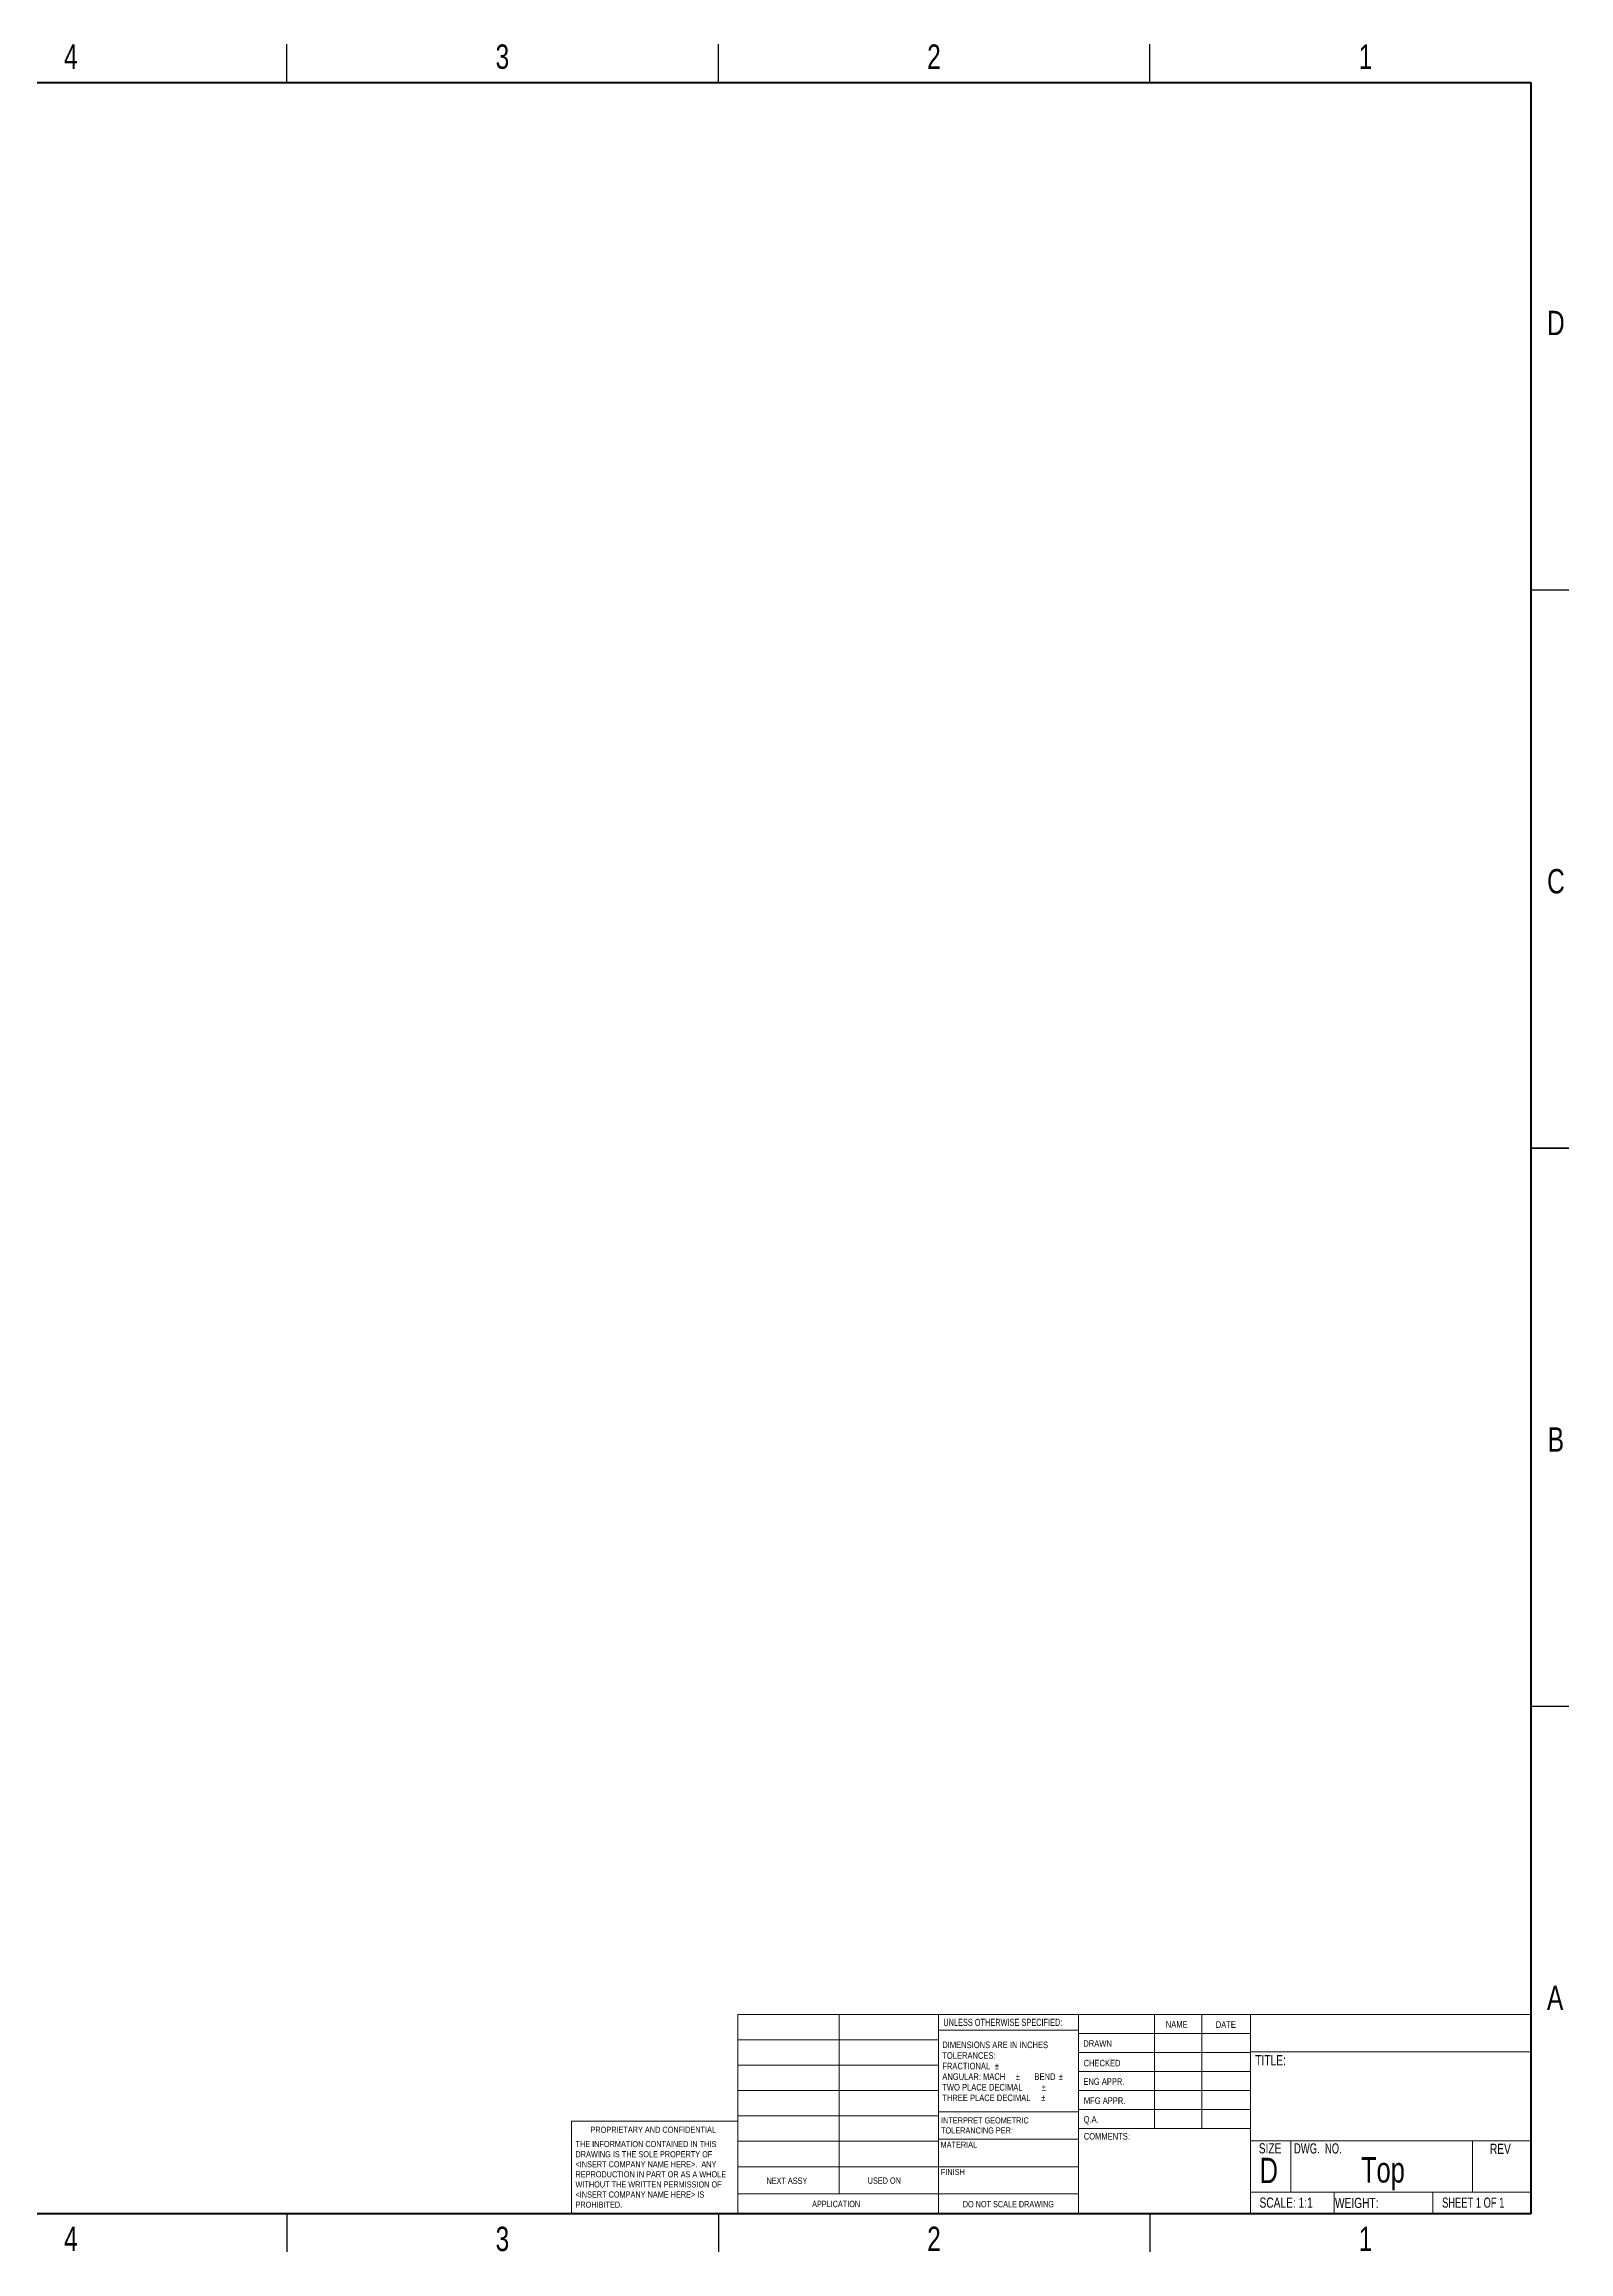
# Model space of a CAD drawing. Header units: inches. Extents: x 0 to 33.9, y 0 to 21.9.
# Drawn here: x 18.86 to 33.87, y 0.12 to 21.88 of the extents above; entities that cross this region are included whole.
import ezdxf

# ---------------------------------------------------------------- set-up
doc = ezdxf.new("R2010")
doc.units = ezdxf.units.IN
doc.header["$MEASUREMENT"] = 0
doc.styles.add('SLDTEXTSTYLE0', font='TXT', dxfattribs={"width": 0.75})
doc.styles.add('SLDTEXTSTYLE1', font='TXT', dxfattribs={"width": 0.6875})
doc.styles.add('SLDTEXTSTYLE2', font='TXT', dxfattribs={"width": 0.694444})

msp = doc.modelspace()

# ---------------------------------------------------------------- linework, layer by layer
at = {"color": 7, "linetype": 'Continuous', "lineweight": 25}
for p, q in [((21.25, 21.5), (21.25, 21.875)), ((25.5, 21.5), (25.5, 21.875)), ((29.75, 21.5), (29.75, 21.875)), ((33.5, 16.5), (33.875, 16.5)), ((33.875, 11), (33.5, 11)), ((33.5, 11), (33.875, 11)), ((33.5, 5.5), (33.875, 5.5)), ((21.25, 0.5), (21.25, 0.125)), ((25.5, 0.5), (25.5, 0.125)), ((29.75, 0.5), (29.75, 0.125))]:
    msp.add_line(p, q, dxfattribs=at)
at = {"color": 7, "linetype": 'Continuous', "lineweight": 50}
for p, q in [((0.5, 21.5), (33.5, 21.5)), ((33.5, 21.5), (33.5, 0.5)), ((33.5, 0.5), (0.5, 0.5))]:
    msp.add_line(p, q, dxfattribs=at)
at = {"color": 7, "linetype": 'Continuous', "lineweight": 18}
for p, q in [((25.691, 2.464), (33.5, 2.464)), ((25.691, 0.5), (25.691, 2.464)), ((26.689, 2.464), (26.689, 0.696)), ((27.668, 0.5), (27.668, 2.464)), ((29.045, 2.464), (29.045, 0.5)), ((29.794, 2.464), (29.794, 1.339)), ((30.262, 2.464), (30.262, 1.339)), ((30.741, 2.464), (30.741, 0.5)), ((25.691, 2.214), (27.668, 2.214)), ((29.045, 2.31), (27.668, 2.31)), ((29.045, 2.277), (30.741, 2.277)), ((25.691, 1.964), (27.668, 1.964)), ((29.045, 2.089), (30.741, 2.089)), ((30.741, 2.097), (33.5, 2.097)), ((29.045, 1.902), (30.741, 1.902)), ((25.691, 1.714), (27.668, 1.714)), ((30.741, 1.714), (29.045, 1.714)), ((30.741, 1.527), (29.045, 1.527)), ((24.054, 0.5), (24.054, 1.414)), ((25.691, 1.414), (24.054, 1.414)), ((25.691, 1.464), (27.668, 1.464)), ((27.668, 1.504), (29.05, 1.504)), ((30.741, 1.339), (29.05, 1.339)), ((25.691, 1.214), (27.668, 1.214)), ((27.668, 1.234), (29.05, 1.234)), ((30.741, 1.22), (33.5, 1.22)), ((31.137, 1.22), (31.137, 0.713)), ((32.928, 1.22), (32.928, 0.713)), ((25.691, 0.964), (27.668, 0.964)), ((27.668, 0.964), (29.045, 0.964)), ((25.691, 0.696), (29.045, 0.696)), ((30.741, 0.713), (33.5, 0.713)), ((31.564, 0.713), (31.564, 0.5)), ((32.536, 0.713), (32.536, 0.5))]:
    msp.add_line(p, q, dxfattribs=at)

# ---------------------------------------------------------------- texts
at = {"color": 7, "linetype": 'Continuous', "lineweight": 0}
for s, insert, char_height, attachment_point, style in [('4', (19.123, 21.873), 0.24, 2, 'SLDTEXTSTYLE0'), ('3', (23.373, 21.873), 0.24, 2, 'SLDTEXTSTYLE0'), ('2', (27.623, 21.873), 0.24, 2, 'SLDTEXTSTYLE0'), ('1', (31.873, 21.873), 0.24, 2, 'SLDTEXTSTYLE0'), ('D', (33.747, 19.249), 0.24, 2, 'SLDTEXTSTYLE0'), ('C', (33.748, 13.749), 0.24, 2, 'SLDTEXTSTYLE0'), ('B', (33.748, 8.249), 0.24, 2, 'SLDTEXTSTYLE0'), ('A', (33.74, 2.749), 0.24, 2, 'SLDTEXTSTYLE0'), ('UNLESS OTHERWISE SPECIFIED:', (27.715, 2.421), 0.07, 1, 'SLDTEXTSTYLE0'), ('NAME', (29.906, 2.399), 0.065, 1, 'SLDTEXTSTYLE0'), ('DATE', (30.398, 2.397), 0.065, 1, 'SLDTEXTSTYLE0'), ('DIMENSIONS ARE IN INCHES', (27.705, 2.197), 0.065, 1, 'SLDTEXTSTYLE0'), ('DRAWN', (29.094, 2.21), 0.065, 1, 'SLDTEXTSTYLE0'), ('TOLERANCES:', (27.705, 2.092), 0.065, 1, 'SLDTEXTSTYLE0'), ('FRACTIONAL', (27.705, 1.988), 0.065, 1, 'SLDTEXTSTYLE0'), ('%%p', (28.223, 1.988), 0.065, 1, 'SLDTEXTSTYLE0'), ('CHECKED', (29.096, 2.017), 0.065, 1, 'SLDTEXTSTYLE0'), ('TITLE:', (30.787, 2.063), 0.1, 1, 'SLDTEXTSTYLE0'), ('ANGULAR: MACH', (27.705, 1.884), 0.065, 1, 'SLDTEXTSTYLE0'), ('TWO PLACE DECIMAL', (27.705, 1.779), 0.065, 1, 'SLDTEXTSTYLE0'), ('%%p', (28.429, 1.884), 0.065, 1, 'SLDTEXTSTYLE0'), ('BEND', (28.613, 1.884), 0.065, 1, 'SLDTEXTSTYLE0'), ('%%p', (28.685, 1.779), 0.065, 1, 'SLDTEXTSTYLE0'), ('%%p', (28.853, 1.884), 0.065, 1, 'SLDTEXTSTYLE0'), ('ENG APPR.', (29.094, 1.835), 0.065, 1, 'SLDTEXTSTYLE0'), ('THREE PLACE DECIMAL', (27.705, 1.675), 0.065, 1, 'SLDTEXTSTYLE0'), ('%%p', (28.679, 1.675), 0.065, 1, 'SLDTEXTSTYLE0'), ('MFG APPR.', (29.099, 1.647), 0.065, 1, 'SLDTEXTSTYLE0'), ('PROPRIETARY AND CONFIDENTIAL', (24.241, 1.358), 0.06, 1, 'SLDTEXTSTYLE0'), ('TOLERANCING PER:', (27.693, 1.351), 0.06, 1, 'SLDTEXTSTYLE0'), ('INTERPRET GEOMETRIC', (27.693, 1.45), 0.06, 1, 'SLDTEXTSTYLE0'), ('Q.A.', (29.097, 1.462), 0.065, 1, 'SLDTEXTSTYLE0'), ('THE INFORMATION CONTAINED IN THIS', (24.093, 1.217), 0.06, 1, 'SLDTEXTSTYLE0'), ('DRAWING IS THE SOLE PROPERTY OF', (24.093, 1.117), 0.06, 1, 'SLDTEXTSTYLE0'), ('MATERIAL', (27.688, 1.211), 0.06, 1, 'SLDTEXTSTYLE0'), ('COMMENTS:', (29.098, 1.296), 0.065, 1, 'SLDTEXTSTYLE0'), ('SIZE', (30.822, 1.195), 0.1, 1, 'SLDTEXTSTYLE0'), ('DWG.  NO.', (31.169, 1.194), 0.1, 1, 'SLDTEXTSTYLE2'), ('REV', (33.098, 1.19), 0.1, 1, 'SLDTEXTSTYLE0'), ('<INSERT COMPANY NAME HERE>.  ANY', (24.093, 1.018), 0.06, 1, 'SLDTEXTSTYLE0'), ('REPRODUCTION IN PART OR AS A WHOLE', (24.093, 0.919), 0.06, 1, 'SLDTEXTSTYLE0'), ('FINISH', (27.691, 0.942), 0.06, 1, 'SLDTEXTSTYLE0'), ('D', (30.83, 1.052), 0.25, 1, 'SLDTEXTSTYLE0'), ('Top', (32.044, 1.058), 0.25, 2, 'SLDTEXTSTYLE0'), ('WITHOUT THE WRITTEN PERMISSION OF', (24.093, 0.819), 0.06, 1, 'SLDTEXTSTYLE0'), ('<INSERT COMPANY NAME HERE> IS', (24.093, 0.72), 0.06, 1, 'SLDTEXTSTYLE0'), ('NEXT ASSY', (25.974, 0.857), 0.0625, 1, 'SLDTEXTSTYLE0'), ('USED ON', (26.971, 0.858), 0.0625, 1, 'SLDTEXTSTYLE0'), ('SCALE: 1:1', (30.829, 0.66), 0.1, 1, 'SLDTEXTSTYLE0'), ('WEIGHT:', (31.572, 0.657), 0.1, 1, 'SLDTEXTSTYLE0'), ('SHEET 1 OF 1', (32.627, 0.66), 0.1, 1, 'SLDTEXTSTYLE1'), ('PROHIBITED.', (24.093, 0.62), 0.06, 1, 'SLDTEXTSTYLE0'), ('APPLICATION', (26.423, 0.628), 0.0625, 1, 'SLDTEXTSTYLE0'), ('DO NOT SCALE DRAWING', (28.356, 0.626), 0.0625, 2, 'SLDTEXTSTYLE0'), ('4', (19.123, 0.373), 0.24, 2, 'SLDTEXTSTYLE0'), ('3', (23.373, 0.373), 0.24, 2, 'SLDTEXTSTYLE0'), ('2', (27.623, 0.373), 0.24, 2, 'SLDTEXTSTYLE0'), ('1', (31.873, 0.373), 0.24, 2, 'SLDTEXTSTYLE0')]:
    msp.add_mtext(s, dxfattribs=dict(at, insert=insert, char_height=char_height, attachment_point=attachment_point, style=style))

doc.saveas('drawing.dxf')
